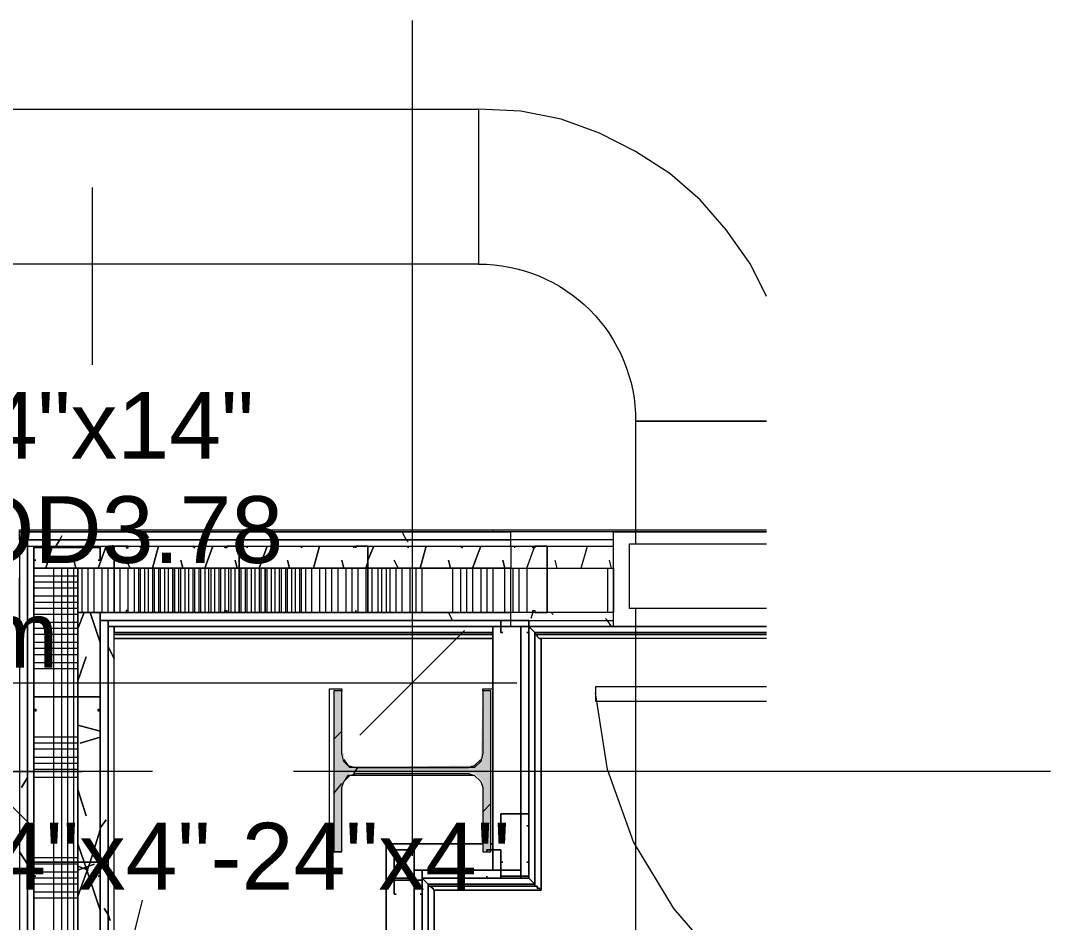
# Model space of a CAD drawing. Header units: metres. Extents: x -2 to 237, y -8 to 52.
# Drawn here: x 54.734 to 57.078, y 32.008 to 34.06 of the extents above; entities that cross this region are included whole.
import ezdxf

# ---------------------------------------------------------------- set-up
doc = ezdxf.new("R2010")
doc.units = ezdxf.units.M
doc.layers.add('HVAC - Ductos', color=5, linetype='Continuous', lineweight=0)
doc.layers.add('PDF2_Text', color=7, linetype='Continuous', lineweight=0)
doc.layers.add('PDF2_Geometry', color=7, linetype='Continuous', lineweight=0, true_color=0xaaaaaa)
doc.layers.add('PDF2_Solid Fills', color=7, linetype='Continuous', lineweight=0, true_color=0xffffff)
doc.styles.add('PDF Helvetica', font='')
doc.styles.get('PDF Helvetica').set_extended_font_data('Helvetica')

msp = doc.modelspace()

# ---------------------------------------------------------------- hatches: boundary and pattern name
at = {"layer": 'PDF2_Solid Fills', "lineweight": 0, "transparency": 33554559}
msp.add_hatch(color=256, dxfattribs=at).paths.add_polyline_path([(55.7857, 32.5346), (55.7811, 32.3788), (55.7673, 32.365), (55.4832, 32.3604), (55.4832, 32.365), (55.4741, 32.3742), (55.4695, 32.3742), (55.4695, 32.3925), (55.4649, 32.3925), (55.4649, 32.5346), (55.4466, 32.5346), (55.4466, 32.1681), (55.4649, 32.1681), (55.4649, 32.3192), (55.4695, 32.333), (55.4832, 32.3467), (55.7673, 32.3467), (55.7857, 32.3284), (55.7857, 32.1681), (55.8039, 32.1681), (55.8039, 32.5346)])

# ---------------------------------------------------------------- linework, layer by layer
at = {"layer": 'HVAC - Ductos', "lineweight": 0}
msp.add_lwpolyline([(53.229, 33.8587), (55.7765, 33.8587), (55.7765, 33.5059), (53.229, 33.5059)], close=True, dxfattribs=at)
msp.add_lwpolyline([(56.4317, 33.4326), (56.395, 33.5059), (56.3401, 33.5838), (56.2804, 33.6525), (56.2117, 33.7121), (56.1338, 33.7625), (56.0514, 33.8037), (55.9643, 33.8357), (55.8727, 33.8541), (55.7765, 33.8587), (55.7765, 33.5059, -0.416271), (56.1338, 33.1485), (56.4316, 33.1485), (56.1338, 33.1485), (56.1338, 32.869), (56.4316, 32.869)], format="xyb", dxfattribs=at)
for points in [[(54.8968, 33.68), (54.8968, 33.2768)], [(56.4317, 32.7224), (56.1201, 32.7224), (56.1201, 32.869), (56.4317, 32.869)], [(55.6252, 32.7911), (55.6252, 32.5529), (55.6252, 32.3146)], [(56.4316, 32.7224), (56.1338, 32.7224), (56.1338, 31.4991), (56.4316, 31.4991), (56.1338, 31.4991), (56.1614, 31.435), (56.4317, 31.435), (56.1614, 31.435), (56.1614, 26.4592), (56.4317, 26.4592), (56.1614, 26.4592), (56.1842, 26.3997), (56.4317, 26.3997), (56.1842, 26.3997), (56.1842, 24.8557), (56.4317, 24.8557), (56.1842, 24.8557), (56.1842, 24.8327), (56.4317, 24.8327)], [(55.7444, 32.672), (55.6252, 32.5529), (55.5062, 32.4338)], [(52.4547, 32.5529), (53.371, 32.5529), (55.8635, 32.5529)], [(54.5165, 32.4704), (54.6356, 32.3513), (54.7547, 32.2321)], [(54.3974, 32.3513), (54.6356, 32.3513), (54.8739, 32.3513)], [(54.8418, 31.3754), (55.0113, 32.0581)]]:
    msp.add_lwpolyline(points, dxfattribs=at)
at = {"layer": 'PDF2_Geometry', "lineweight": 0}
for points in [[(55.6252, 34.0603), (55.6252, 32.7911)], [(56.0834, 32.8965), (56.4316, 32.8965), (55.8085, 32.8965), (54.7318, 32.8965), (54.7318, 32.9011), (55.8085, 32.9011), (56.4316, 32.9011)], [(56.0834, 32.6812), (56.0834, 32.8965), (55.8498, 32.8965), (54.7318, 32.8965), (54.7318, 32.8782), (54.7318, 32.8965), (54.7318, 30.5003), (54.7501, 30.5003), (54.7501, 32.8782), (54.7318, 32.8782), (54.7318, 32.6812), (54.7318, 32.7911)], [(54.7318, 32.8965), (55.8498, 32.8965), (54.7318, 32.8965)], [(54.7318, 32.6812), (54.7318, 30.5003), (54.7181, 30.5003), (54.7318, 30.5003), (54.7318, 28.0445), (54.7318, 30.5003), (54.7501, 30.5003), (54.7501, 32.8644), (54.7639, 32.8644), (54.7639, 32.8599), (54.7639, 32.8644), (55.8498, 32.8644), (56.0834, 32.8644)], [(56.0834, 32.8782), (55.8498, 32.8782), (54.7501, 32.8782), (54.7501, 32.8644), (54.7501, 32.6812), (54.7501, 30.5003), (54.7501, 25.5108), (54.7501, 25.4971), (56.4316, 25.4971)], [(54.7639, 32.8599), (54.7639, 32.8644), (55.8498, 32.8644), (55.8498, 32.8141), (55.9323, 32.8141), (56.0834, 32.8141), (56.0834, 32.7133), (55.8498, 32.7133), (54.9151, 32.7133), (54.8647, 32.7133), (54.9151, 32.7133), (54.9151, 32.6949), (54.9151, 32.6812), (54.9151, 30.5003), (54.9151, 25.662), (54.9151, 25.5612), (55.103, 25.5612)], [(54.7639, 32.8599), (54.7639, 32.8599)], [(54.9151, 32.8599), (54.9151, 32.8599)], [(55.497, 32.8599), (55.497, 32.8599)], [(54.7639, 30.5003), (54.7639, 32.6812), (54.7639, 32.8141), (54.7639, 32.8324), (54.7639, 30.5003), (54.7501, 30.5003), (54.7501, 25.4787), (54.7318, 25.4787), (54.7318, 27.9528)], [(54.7639, 32.8324), (54.7639, 32.8141), (54.9472, 32.8141), (55.2313, 32.8141), (55.5245, 32.8141), (55.8498, 32.8141), (55.5245, 32.8141), (55.2313, 32.8141), (54.9472, 32.8141), (54.8647, 32.8141), (54.7639, 32.8141), (54.8647, 32.8141), (54.8647, 32.7133), (54.8647, 32.6812), (54.8647, 32.5208), (54.8647, 32.1451), (54.8647, 31.7374)], [(54.8647, 31.7374), (54.8647, 32.1451), (54.8647, 32.5208), (54.8647, 32.8141), (54.7639, 32.8141), (54.7639, 30.5003)], [(54.7685, 32.8324), (54.7685, 32.8324)], [(54.8097, 31.3342), (54.8097, 31.7374), (54.8097, 32.1451), (54.8097, 32.5208), (54.8097, 32.8141)], [(54.8281, 31.3342), (54.8281, 31.7374), (54.8281, 32.1451), (54.8281, 32.5208), (54.8281, 32.8141)], [(54.8418, 31.3342), (54.8418, 31.7374), (54.8418, 32.1451), (54.8418, 32.5208), (54.8418, 32.8141)], [(54.8555, 30.5232), (54.8555, 31.3342), (54.8555, 31.7374), (54.8555, 32.1451), (54.8555, 32.5208), (54.8555, 32.8141)], [(54.8739, 32.7133), (54.8739, 32.8141)], [(54.8876, 32.7133), (54.8876, 32.8141)], [(54.9014, 32.7133), (54.9014, 32.8141)], [(54.9105, 32.8324), (54.9105, 32.8324)], [(54.9197, 32.7133), (54.9197, 32.8141)], [(54.9334, 32.7133), (54.9334, 32.8141)], [(54.9472, 32.7133), (54.9472, 32.8141)], [(54.961, 32.7133), (54.961, 32.8141)], [(54.9792, 32.7133), (54.9792, 32.8141)], [(54.993, 32.7133), (54.993, 32.8141)], [(55.0022, 32.8141), (55.0022, 32.7133)], [(55.0067, 32.7133), (55.0067, 32.8141)], [(55.0159, 32.8141), (55.0159, 32.7133)], [(55.025, 32.7133), (55.025, 32.8141)], [(55.0342, 32.8141), (55.0342, 32.7133)], [(55.0388, 32.7133), (55.0388, 32.8141)], [(55.048, 32.8141), (55.048, 32.7133)], [(55.0526, 32.7133), (55.0526, 32.8141)], [(55.0617, 32.8141), (55.0617, 32.7133)], [(55.0709, 32.7133), (55.0709, 32.8141)], [(55.08, 32.8141), (55.08, 32.7133)], [(55.0938, 32.8141), (55.0938, 32.7133)], [(55.0984, 32.7133), (55.0984, 32.8141)], [(55.1075, 32.8141), (55.1075, 32.7133)], [(55.1167, 32.7133), (55.1167, 32.8141)], [(55.1258, 32.8141), (55.1258, 32.7133)], [(55.1304, 32.7133), (55.1304, 32.8141)], [(55.1396, 32.8141), (55.1396, 32.7133)], [(55.1442, 32.7133), (55.1442, 32.8141)], [(55.1534, 32.8141), (55.1534, 32.7133)], [(55.1625, 32.7133), (55.1625, 32.8141)], [(55.1671, 32.8141), (55.1671, 32.7133)], [(55.1763, 32.7133), (55.1763, 32.8141)], [(55.1854, 32.8141), (55.1854, 32.7133)], [(55.19, 32.7133), (55.19, 32.8141)], [(55.1992, 32.8141), (55.1992, 32.7133)], [(55.2083, 32.7133), (55.2083, 32.8141)], [(55.2129, 32.8141), (55.2129, 32.7133)], [(55.2221, 32.7133), (55.2221, 32.8141)], [(55.2313, 32.8141), (55.2313, 32.7133)], [(55.2359, 32.7133), (55.2359, 32.8141)], [(55.245, 32.8141), (55.245, 32.7133)], [(55.2496, 32.7133), (55.2496, 32.8141)], [(55.2587, 32.8141), (55.2587, 32.7133)], [(55.2679, 32.7133), (55.2679, 32.8141)], [(55.2771, 32.8141), (55.2771, 32.7133)], [(55.2816, 32.7133), (55.2816, 32.8141)], [(55.2954, 32.7133), (55.2954, 32.8141)], [(55.3045, 32.8141), (55.3045, 32.7133)], [(55.3137, 32.7133), (55.3137, 32.8141)], [(55.3229, 32.8141), (55.3229, 32.7133)], [(55.3275, 32.7133), (55.3275, 32.8141)], [(55.3366, 32.8141), (55.3366, 32.7133)], [(55.3412, 32.7133), (55.3412, 32.8141)], [(55.3503, 32.8141), (55.3503, 32.7133)], [(55.3595, 32.7133), (55.3595, 32.8141)], [(55.3687, 32.8141), (55.3687, 32.7133)], [(55.3733, 32.7133), (55.3733, 32.8141)], [(55.3825, 32.8141), (55.3825, 32.7133)], [(55.3962, 32.8141), (55.3962, 32.7133)], [(55.4145, 32.8141), (55.4145, 32.7133)], [(55.4283, 32.8141), (55.4283, 32.7133)], [(55.442, 32.8141), (55.442, 32.7133)], [(55.4557, 32.8141), (55.4557, 32.7133)], [(55.4741, 32.8141), (55.4741, 32.7133)], [(55.4878, 32.8141), (55.4878, 32.7133)], [(55.5016, 32.8141), (55.5016, 32.7133)], [(55.5199, 32.8141), (55.5199, 32.7133)], [(55.5336, 32.8141), (55.5336, 32.7133)], [(55.5474, 32.8141), (55.5474, 32.7133)], [(55.5565, 32.7133), (55.5565, 32.8141)], [(55.5657, 32.8141), (55.5657, 32.7133)], [(55.5749, 32.7133), (55.5749, 32.8141)], [(55.5886, 32.7133), (55.5886, 32.8141)], [(55.6024, 32.7133), (55.6024, 32.8141)], [(55.6207, 32.7133), (55.6207, 32.8141)], [(55.6344, 32.7133), (55.6344, 32.8141)], [(55.6482, 32.7133), (55.6482, 32.8141)], [(55.7169, 32.8141), (55.7169, 32.7133)], [(55.7352, 32.8141), (55.7352, 32.7133)], [(55.749, 32.8141), (55.749, 32.7133)], [(55.7627, 32.8141), (55.7627, 32.7133)], [(55.7811, 32.8141), (55.7811, 32.7133)], [(55.7948, 32.8141), (55.7948, 32.7133)], [(55.8085, 32.8141), (55.8085, 32.7133)], [(55.836, 32.7133), (55.836, 32.8141)], [(55.8543, 32.8141), (55.8543, 32.7133)], [(55.8681, 32.8141), (55.8681, 32.7133)], [(55.8864, 32.8141), (55.8864, 32.7133)], [(56.0697, 32.8141), (56.0697, 32.7133)], [(54.8647, 32.7957), (54.7639, 32.7957)], [(54.8647, 32.7819), (54.7639, 32.7819)], [(54.8647, 32.7682), (54.7639, 32.7682)], [(54.8647, 32.7499), (54.7639, 32.7499)], [(54.8647, 32.7361), (54.7639, 32.7361)], [(54.8647, 32.7224), (54.7639, 32.7224)], [(55.497, 32.7179), (55.497, 32.7179)], [(54.8647, 32.7087), (54.7639, 32.7087)], [(54.8647, 30.5003), (54.8647, 30.5186), (54.8647, 30.5003), (54.9151, 30.5003), (54.9151, 32.7133), (54.8647, 32.7133), (54.8647, 32.5208), (54.8647, 32.1451), (54.8647, 31.7374), (54.8647, 31.3342), (54.8647, 30.5232)], [(54.9334, 25.5612), (54.9334, 25.662), (54.9334, 25.6804), (54.9334, 30.5003), (54.9334, 32.6812), (54.9334, 32.6949), (55.8498, 32.6949), (56.0834, 32.6949)], [(55.2313, 32.7133), (55.2313, 32.7133)], [(55.2313, 32.7133), (55.2313, 32.7133)], [(55.5245, 32.7133), (55.5245, 32.7133)], [(55.5245, 32.7133), (55.5245, 32.7133)], [(55.9323, 32.7133), (55.9323, 32.7133)], [(55.9323, 32.7133), (55.9323, 32.7133)], [(54.8647, 32.6903), (54.7639, 32.6903)], [(54.8647, 32.6766), (54.7639, 32.6766)], [(55.9047, 32.0947), (55.891, 32.1085), (55.9047, 32.0947), (55.6619, 32.0947), (55.6619, 32.0901), (55.6665, 32.0901), (55.6711, 32.0855), (55.6756, 32.081), (55.9185, 32.081), (55.9139, 32.0855), (55.9093, 32.0855), (55.9093, 32.0901), (55.9047, 32.0901), (55.9047, 32.0947), (55.6619, 32.0947), (55.9047, 32.0947), (55.6619, 32.0947), (55.9047, 32.0947), (55.6619, 32.0947), (55.6482, 32.1085), (55.7948, 32.1085), (55.6482, 32.1085), (55.6482, 32.1268), (55.6298, 32.1268), (55.8085, 32.1268), (55.8085, 32.1726), (55.8085, 32.1863), (55.8039, 32.1863), (55.8085, 32.1863), (55.8085, 32.6812), (55.8085, 32.6674), (54.9472, 32.6674), (54.9472, 32.6812), (55.6161, 32.6812), (54.9472, 32.6812)], [(54.9472, 32.6812), (54.9472, 32.6812)], [(55.6482, 31.9618), (55.6482, 32.1085), (55.891, 32.1085), (55.9047, 32.0947), (55.9047, 32.6674), (55.9047, 32.0947), (55.9047, 32.6674), (55.9047, 32.0947), (55.9047, 32.0901), (55.9093, 32.0901), (55.9093, 32.0855), (55.9139, 32.0855), (55.9185, 32.081), (55.9185, 32.6537), (55.9139, 32.6537), (55.9093, 32.6583), (55.9093, 32.6629), (55.9047, 32.6629), (55.9047, 32.6674), (55.891, 32.6812), (55.891, 32.1085), (55.891, 32.6812), (55.891, 32.1085), (55.8085, 32.1085), (55.6482, 32.1085), (55.891, 32.1085), (55.9047, 32.0947), (55.9047, 32.6674), (55.9047, 32.0947), (55.9047, 32.6629), (55.9047, 32.0947), (55.9047, 32.6674), (55.891, 32.6812), (55.8498, 32.6812), (55.8269, 32.6812), (54.9472, 32.6812), (54.9472, 32.6674), (55.8085, 32.6674), (55.8085, 32.6812), (55.8085, 32.1863), (55.8085, 32.1726), (55.8085, 32.1268), (55.8269, 32.1268), (55.8727, 32.1268), (55.8727, 32.2551), (55.8727, 32.6812), (55.8727, 32.2551), (55.8727, 32.1131), (55.8727, 32.1085), (55.8727, 32.1131), (55.8727, 32.1268), (55.8269, 32.1268), (55.6482, 32.1268), (55.6482, 32.1039), (55.6482, 32.1085), (55.6482, 31.884)], [(55.6756, 31.8564), (55.6756, 32.081), (55.6711, 32.0855), (55.6665, 32.0901), (55.6619, 32.0901), (55.6619, 32.0947), (55.6619, 31.8702), (55.6619, 32.0947), (55.6619, 31.8656), (55.6619, 32.0947), (55.6619, 31.8702), (55.6619, 32.0947), (55.6619, 31.8656), (55.6619, 32.0947), (55.6619, 31.8702), (55.6619, 32.0947), (55.6482, 32.1085), (55.891, 32.1085), (55.8269, 32.1085), (55.8727, 32.1085), (55.891, 32.1085), (55.891, 32.6812), (55.9047, 32.6674), (55.9047, 32.0947), (55.6619, 32.0947), (55.6619, 31.8702)], [(56.4316, 32.6812), (56.0834, 32.6812), (55.891, 32.6812), (55.8498, 32.6812)], [(56.0239, 32.6812), (56.4316, 32.6812)], [(54.8647, 32.6629), (54.7639, 32.6629)], [(55.8085, 32.6674), (54.9472, 32.6674)], [(55.8085, 32.6674), (54.9472, 32.6674)], [(55.8085, 32.6674), (54.9472, 32.6674)], [(54.9472, 32.6674), (55.8085, 32.6674)], [(55.8085, 32.6629), (54.9472, 32.6629)], [(55.8085, 32.6629), (54.9472, 32.6629)], [(54.9472, 32.6537), (54.9472, 32.6537)], [(54.9472, 32.6537), (54.9472, 32.6537)], [(55.9047, 32.6629), (55.9047, 32.0947), (55.9047, 32.6629), (55.9047, 32.0901), (55.6619, 32.0901), (55.9047, 32.0901), (55.9093, 32.0901), (55.9093, 32.0855), (55.9139, 32.0855), (55.9185, 32.081), (55.6756, 32.081), (55.6711, 32.0855), (55.6665, 32.0901), (55.6619, 32.0901), (55.6619, 31.8656), (55.6619, 32.0901), (55.6665, 32.0901), (55.6711, 32.0855), (55.6756, 32.081), (55.6756, 31.8564)], [(56.4316, 32.6537), (55.9185, 32.6537), (55.9139, 32.6537), (55.9093, 32.6583), (55.9093, 32.6629), (55.9047, 32.6629), (56.4317, 32.6629), (55.9047, 32.6629), (56.4317, 32.6629)], [(54.8647, 32.6445), (54.7639, 32.6445)], [(54.8647, 32.6308), (54.7639, 32.6308)], [(54.8647, 32.617), (54.7639, 32.617)], [(54.8647, 32.5987), (54.7639, 32.5987)], [(54.8647, 32.585), (54.7639, 32.585)], [(55.4649, 32.1681), (55.4374, 32.1681), (55.4374, 32.5392), (55.4649, 32.5392), (55.4649, 32.5346)], [(55.7857, 32.5346), (55.7857, 32.5392), (55.8085, 32.5392)], [(56.4316, 32.5437), (56.0422, 32.5437), (56.0422, 32.5116), (56.4316, 32.5116)], [(56.4317, 31.8336), (56.3355, 31.9069), (56.2209, 32.0397), (56.1292, 32.1909), (56.0697, 32.3559), (56.0422, 32.53)], [(54.7639, 32.5208), (54.7639, 32.5208)], [(54.7639, 32.5208), (54.7639, 32.5208)], [(54.9151, 32.5208), (54.9151, 32.5208)], [(54.9151, 32.5208), (54.9151, 32.5208)], [(55.6252, 32.475), (55.6252, 32.1589)], [(55.4466, 32.4246), (55.4649, 32.443)], [(54.8647, 32.4292), (54.7639, 32.4292)], [(54.8647, 32.4154), (54.7639, 32.4154)], [(54.8647, 32.4017), (54.7639, 32.4017)], [(54.8647, 32.3834), (54.7639, 32.3834)], [(54.8647, 32.3696), (54.7639, 32.3696)], [(55.4695, 32.3788), (55.4786, 32.365), (55.497, 32.3604), (55.7536, 32.3604), (55.7673, 32.365), (55.7811, 32.3788)], [(55.0342, 32.3513), (54.7181, 32.3513)], [(54.8647, 32.3559), (54.7639, 32.3559)], [(56.6012, 32.3513), (55.3549, 32.3513)], [(55.7811, 32.3284), (55.7673, 32.3421), (55.7536, 32.3421), (55.497, 32.3421), (55.4786, 32.3421), (55.4695, 32.3284)], [(55.4924, 32.3467), (55.5016, 32.3604)], [(57.0777, 32.3513), (56.6012, 32.3513)], [(54.8647, 32.3376), (54.7639, 32.3376)], [(55.4466, 32.3009), (55.4649, 32.3238)], [(55.7857, 32.2597), (55.8039, 32.278)], [(55.5657, 31.9618), (55.5657, 32.1863), (55.6482, 32.1863), (55.7857, 32.1863), (55.6298, 32.1863), (55.6298, 32.1268), (55.6298, 32.1039), (55.6298, 31.8977)], [(55.6298, 31.9618), (55.6298, 32.1039), (55.6298, 32.1863), (55.5657, 32.1863), (55.5657, 31.9618)], [(54.8647, 32.1543), (54.7639, 32.1543)], [(55.4649, 32.1681), (55.4649, 32.1681)], [(54.8647, 32.1405), (54.7639, 32.1405)], [(54.8647, 32.1222), (54.7639, 32.1222)], [(54.8647, 32.1085), (54.7639, 32.1085)], [(54.7685, 32.1131), (54.7685, 32.1131)], [(54.9105, 32.1131), (54.9105, 32.1131)], [(55.6619, 31.8702), (55.6619, 32.0947), (55.6482, 32.1085), (55.6619, 32.0947), (55.9047, 32.0947), (55.6619, 32.0947), (55.9047, 32.0947), (55.6619, 32.0947), (55.9047, 32.0947)], [(55.6482, 32.1085), (55.6482, 32.1085)], [(55.891, 32.1131), (55.891, 32.1085)], [(55.891, 32.1085), (55.891, 32.1131)], [(55.891, 32.1085), (55.891, 32.1085)], [(54.8647, 32.0947), (54.7639, 32.0947)], [(54.8647, 32.0764), (54.7639, 32.0764)], [(54.8647, 32.0627), (54.7639, 32.0627)]]:
    msp.add_lwpolyline(points, dxfattribs=at)
for points in [[(54.7318, 32.8965), (54.7318, 32.9011), (55.8085, 32.9011), (55.8085, 32.8965)], [(54.9472, 30.5003), (54.9472, 32.6812), (55.8269, 32.6812), (55.8498, 32.6812), (55.891, 32.6812), (56.0834, 32.6812), (56.0834, 32.8965), (55.8498, 32.8965), (54.7318, 32.8965), (54.7318, 32.6812), (54.7318, 30.5003), (54.7639, 30.5003), (54.9151, 30.5003)], [(55.8498, 32.8782), (55.8498, 32.8965), (54.7318, 32.8965), (54.7318, 32.8782)], [(55.8498, 32.8644), (55.8498, 32.8782), (54.7501, 32.8782), (54.7501, 32.8644)], [(54.7639, 32.8599), (54.7639, 32.8644), (54.9151, 32.8644), (54.9151, 32.8599), (54.9151, 32.8324), (54.9105, 32.8324), (54.9151, 32.8324), (54.9151, 32.8599), (54.7639, 32.8599), (54.7639, 32.8324)], [(54.9792, 32.8644), (54.9472, 32.8644), (54.9472, 32.8599), (54.9472, 32.7133), (54.9792, 32.7133), (54.9792, 32.7179), (54.9747, 32.7179), (54.9747, 32.7133), (54.9472, 32.7133), (54.9472, 32.8599), (54.9472, 32.8644), (54.9747, 32.8644), (54.9747, 32.8599), (54.9792, 32.8599)], [(55.2313, 32.8644), (55.2313, 32.8599), (55.2313, 32.7133), (55.1992, 32.7133), (55.1992, 32.7179), (55.2037, 32.7179), (55.2037, 32.7133), (55.2313, 32.7133), (55.2313, 32.8599), (55.2313, 32.8644), (55.2037, 32.8644), (55.2037, 32.8599), (55.1992, 32.8599), (55.1992, 32.8644)], [(55.497, 32.8599), (55.497, 32.8644)], [(55.5245, 32.8644), (55.5245, 32.8599), (55.5245, 32.7133), (55.497, 32.7133), (55.497, 32.7179), (55.497, 32.7133), (55.5245, 32.7133), (55.5245, 32.8599), (55.5245, 32.8644), (55.497, 32.8644)], [(55.9323, 32.8644), (55.9323, 32.8599), (55.9323, 32.7133), (55.9001, 32.7133), (55.9001, 32.7179), (55.9047, 32.7179), (55.9047, 32.7133), (55.9323, 32.7133), (55.9323, 32.8599), (55.9323, 32.8644), (55.9047, 32.8644), (55.9047, 32.8599), (55.9001, 32.8599), (55.9001, 32.8644)], [(54.7685, 32.8324), (54.7639, 32.8324)], [(55.8498, 32.7133), (55.8498, 32.8141), (55.5245, 32.8141), (55.2313, 32.8141), (54.9472, 32.8141), (54.8647, 32.8141), (54.8647, 32.7133)], [(55.0846, 32.8141), (55.0846, 32.7133)], [(55.2908, 32.7133), (55.2908, 32.8141)], [(55.8498, 32.6949), (55.8498, 32.7133), (54.9151, 32.7133), (54.9151, 32.6949)], [(54.9151, 30.5003), (54.9334, 30.5003), (54.9334, 32.6949), (54.9151, 32.6949)], [(55.8498, 32.6812), (55.8498, 32.6949), (54.9334, 32.6949), (54.9334, 32.6812), (55.8269, 32.6812)], [(55.891, 32.6674), (55.891, 32.6949), (55.8864, 32.6949), (55.8269, 32.6949), (55.8269, 32.6674), (55.8314, 32.6674), (55.8269, 32.6674), (55.8269, 32.6949), (55.8864, 32.6949), (55.891, 32.6949), (55.891, 32.6674), (55.8864, 32.6674)], [(54.9334, 30.5003), (54.9472, 30.5003), (54.9472, 32.6812), (54.9334, 32.6812)], [(54.9472, 32.6812), (55.8269, 32.6812), (55.8498, 32.6812), (55.8269, 32.6812)], [(54.9472, 32.6674), (55.8085, 32.6674)], [(54.9472, 32.6629), (55.8085, 32.6629)], [(54.9472, 32.6629), (55.8085, 32.6629)], [(54.9472, 32.6537), (55.8085, 32.6537)], [(55.891, 32.6674), (55.891, 32.2551)], [(56.4317, 32.6674), (55.9047, 32.6674)], [(55.9047, 32.6674), (56.4317, 32.6674)], [(55.9047, 32.0901), (55.9047, 32.6629), (55.9093, 32.6629), (55.9093, 32.6583), (55.9139, 32.6537), (55.9185, 32.6537), (55.9185, 32.081), (55.9139, 32.0855), (55.9093, 32.0855), (55.9093, 32.0901)], [(55.8039, 32.1681), (55.8039, 32.5346), (55.7857, 32.5346), (55.7857, 32.3925), (55.7811, 32.3742), (55.7673, 32.3604), (55.7536, 32.3604), (55.497, 32.3604), (55.4832, 32.3604), (55.4695, 32.3742), (55.4649, 32.3925), (55.4649, 32.5346), (55.4466, 32.5346), (55.4466, 32.1681), (55.4649, 32.1681), (55.4649, 32.3146), (55.4695, 32.3284), (55.4832, 32.3421), (55.497, 32.3467), (55.7536, 32.3467), (55.7673, 32.3421), (55.7811, 32.3284), (55.7857, 32.3146), (55.7857, 32.1681)], [(54.7639, 32.5208), (54.9151, 32.5208), (54.9151, 32.4888), (54.9105, 32.4888), (54.9105, 32.4933), (54.9151, 32.4933), (54.9151, 32.5208), (54.7639, 32.5208), (54.7639, 32.4933), (54.7685, 32.4933), (54.7685, 32.4888), (54.7639, 32.4888)], [(55.891, 32.2276), (55.891, 32.2551), (55.8864, 32.2551), (55.8269, 32.2551), (55.8269, 32.2276), (55.8314, 32.2276), (55.8269, 32.2276), (55.8269, 32.2551), (55.8864, 32.2551), (55.891, 32.2551), (55.891, 32.2276), (55.8864, 32.2276)], [(55.891, 32.2276), (55.891, 32.1451)], [(55.6161, 32.1726), (55.584, 32.1726), (55.584, 32.1681), (55.584, 32.1085), (55.6161, 32.1085), (55.6161, 32.1131), (55.6161, 32.1085), (55.584, 32.1085), (55.584, 32.1681), (55.584, 32.1726), (55.6161, 32.1726), (55.6161, 32.1681)], [(55.7948, 32.1085), (55.8269, 32.1085), (55.8269, 32.1681), (55.8269, 32.1726), (55.7948, 32.1726), (55.7948, 32.1681), (55.7948, 32.1726), (55.8269, 32.1726), (55.8269, 32.1681), (55.8269, 32.1085), (55.7948, 32.1085), (55.7948, 32.1131)], [(54.7639, 32.1405), (54.7639, 32.1451), (54.9151, 32.1451), (54.9151, 32.1405), (54.9151, 32.1131), (54.9105, 32.1131), (54.9151, 32.1131), (54.9151, 32.1405), (54.9151, 32.1451), (54.7639, 32.1451), (54.7639, 32.1405), (54.7639, 32.1131)], [(55.8269, 32.1451), (55.8269, 32.1131), (55.8864, 32.1131), (55.891, 32.1131), (55.891, 32.1451), (55.8864, 32.1451), (55.891, 32.1451), (55.891, 32.1131), (55.8864, 32.1131), (55.8269, 32.1131), (55.8269, 32.1451), (55.8314, 32.1451)], [(54.7685, 32.1131), (54.7639, 32.1131)], [(55.6482, 32.0718), (55.6482, 32.1039), (55.6436, 32.1039), (55.584, 32.1039), (55.584, 32.0718), (55.5886, 32.0718), (55.584, 32.0718), (55.584, 32.1039), (55.6436, 32.1039), (55.6482, 32.1039), (55.6482, 32.0718), (55.6436, 32.0718)], [(55.6482, 32.0718), (55.6482, 31.9114)]]:
    msp.add_lwpolyline(points, close=True, dxfattribs=at)
at = {"layer": 'PDF2_Geometry', "color": 254, "lineweight": 0, "true_color": 0xeaeaea}
for points in [[(54.7914, 32.8782), (54.796, 32.869), (54.7914, 32.8782), (54.7823, 32.8965)], [(54.8143, 32.8644), (54.8235, 32.8782), (54.8281, 32.8874), (54.8235, 32.8782)], [(55.0159, 32.8965), (55.025, 32.8828)], [(55.6115, 32.8782), (55.6161, 32.8736), (55.6115, 32.8782), (55.6024, 32.8965)], [(55.1442, 32.8736), (55.1534, 32.8644)], [(55.7077, 32.7133), (55.7169, 32.6949)], [(54.9334, 32.6354), (54.9472, 32.6079)], [(54.7501, 32.3376), (54.7501, 32.3467), (54.7501, 32.3376), (54.7364, 32.3146)], [(54.9151, 32.223), (54.9288, 32.2413)], [(54.7501, 32.1405), (54.7501, 32.1359), (54.7501, 32.1405), (54.7318, 32.1681)], [(54.9243, 32.0397), (54.9334, 32.026), (54.938, 32.0123), (54.9334, 32.026)]]:
    msp.add_lwpolyline(points, close=True, dxfattribs=at)
at = {"layer": 'PDF2_Geometry', "color": 254, "lineweight": 0, "true_color": 0xdddddd}
for points in [[(54.8051, 32.8599), (54.7914, 32.8141)], [(54.9288, 32.8644), (54.9105, 32.8141)], [(55.0067, 32.8644), (55.0067, 32.8599)], [(55.048, 32.8644), (55.0342, 32.8141)], [(55.1258, 32.8644), (55.1304, 32.8599)], [(55.1717, 32.8644), (55.1534, 32.8141)], [(55.2496, 32.8644), (55.2496, 32.8599)], [(55.2954, 32.8644), (55.2771, 32.8141)], [(55.3733, 32.8644), (55.3733, 32.8599)], [(55.4145, 32.8644), (55.4007, 32.8141)], [(55.4924, 32.8644), (55.4924, 32.8599)], [(55.5382, 32.8644), (55.5245, 32.8324)], [(55.6161, 32.8644), (55.6161, 32.8599)], [(55.6574, 32.8644), (55.6436, 32.8141)], [(55.7352, 32.8644), (55.7398, 32.8599)], [(55.7811, 32.8644), (55.7627, 32.8141)], [(54.8555, 32.8324), (54.8601, 32.8141)], [(54.9747, 32.8324), (54.9838, 32.8141)], [(55.0984, 32.8324), (55.103, 32.8141)], [(55.2221, 32.8324), (55.2267, 32.8141)], [(55.3412, 32.8324), (55.3458, 32.8141)], [(55.4649, 32.8324), (55.4695, 32.8141)], [(55.5245, 32.8278), (55.5199, 32.8141)], [(55.584, 32.8324), (55.5932, 32.8141)], [(55.7077, 32.8324), (55.7123, 32.8141)], [(55.8314, 32.8324), (55.836, 32.8141)], [(54.8785, 32.7133), (54.8647, 32.6766)], [(54.8922, 32.7133), (54.9151, 32.6445)], [(54.883, 32.6125), (54.8647, 32.5575)], [(54.8647, 32.4567), (54.9151, 32.443)], [(54.9151, 32.4292), (54.8693, 32.4154)], [(54.9151, 32.3421), (54.9151, 32.3376)], [(54.8647, 32.3101), (54.883, 32.2505)], [(54.9151, 32.2184), (54.8922, 32.1451), (54.8647, 32.0672), (54.8922, 32.1451)], [(54.8647, 32.1863), (54.8785, 32.1451), (54.9151, 32.0352), (54.8785, 32.1451)], [(54.9014, 32.1405), (54.8647, 32.1268)], [(54.8647, 32.1359), (54.8876, 32.1268)]]:
    msp.add_lwpolyline(points, close=True, dxfattribs=at)
at = {"layer": 'PDF2_Geometry', "color": 254, "lineweight": 0, "true_color": 0xd2d2d2}
for points in [[(54.8785, 32.8599), (54.883, 32.8644)], [(55.5062, 32.8644), (55.5062, 32.8644)], [(54.9472, 32.8049), (54.9472, 32.8049)], [(55.9323, 32.7865), (55.9323, 32.7865)], [(55.8406, 32.6949), (55.8406, 32.6949)], [(55.8269, 32.6812), (55.8269, 32.6812)], [(55.891, 32.2413), (55.891, 32.2413)], [(55.8177, 32.1726), (55.8177, 32.1726)], [(54.7868, 32.1451), (54.7868, 32.1451)], [(54.7639, 32.1222), (54.7639, 32.1222)], [(55.6298, 32.1039), (55.6298, 32.1039)]]:
    msp.add_lwpolyline(points, dxfattribs=at)
at = {"layer": 'PDF2_Geometry', "color": 254, "lineweight": 0, "true_color": 0xdddddd}
for points in [[(55.8589, 32.8599), (55.8589, 32.8644)], [(55.8864, 32.8141), (55.9047, 32.8644)], [(55.9826, 32.8644), (55.9826, 32.8644)], [(56.0101, 32.8141), (56.0239, 32.8644)], [(55.9551, 32.8141), (55.9505, 32.8324)], [(56.0789, 32.8141), (56.0743, 32.8324)], [(54.9151, 32.5254), (54.9151, 32.5254)], [(54.9151, 32.5254), (54.9151, 32.5254)]]:
    msp.add_lwpolyline(points, dxfattribs=at)
at = {"layer": 'PDF2_Geometry', "color": 254, "lineweight": 0, "true_color": 0xeaeaea}
for points in [[(55.9001, 32.7133), (55.8956, 32.6995)], [(55.946, 32.7087), (55.9414, 32.7133)], [(56.0789, 32.6812), (56.0697, 32.6949), (56.0652, 32.6995)], [(55.1808, 32.6812), (55.1808, 32.6812)], [(55.1808, 32.6812), (55.1808, 32.6812)], [(54.9472, 32.4063), (54.9472, 32.4063)], [(54.9472, 32.4063), (54.9472, 32.4063)]]:
    msp.add_lwpolyline(points, dxfattribs=at)

# ---------------------------------------------------------------- texts
at = {"layer": 'PDF2_Text', "lineweight": 0, "attachment_point": 4, "style": 'PDF Helvetica'}
for s, insert, char_height in [('14"x14"', (54.5367, 33.139), 0.1519), ('BOD3.78', (54.4588, 32.9007), 0.1519), ('2.26 m', (54.1793, 32.6618), 0.15002), ('FD-24"x4"-24"x4"', (54.2022, 32.1585), 0.151898)]:
    msp.add_mtext(s, dxfattribs=dict(at, insert=insert, char_height=char_height))

doc.saveas('drawing.dxf')
